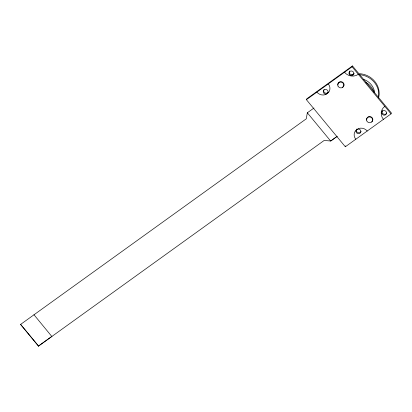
<?xml version="1.0" encoding="UTF-8"?>
<svg xmlns="http://www.w3.org/2000/svg" width="412" height="412" viewBox="0 0 412 412"><rect width="100%" height="100%" fill="white"/><g stroke="black" fill="none" stroke-linecap="round" stroke-linejoin="round"><path stroke-width="0.62" d="M20.6 324.419L38.507 346.08L20.6 324.419L306.245 118.836L307.362 112.708M33.969 314.737L51.835 336.486M306.399 99.683L306.77 98.813L352.471 65.92L391.4 113.012L391.029 113.882L345.328 146.775L306.399 99.683L352.1 66.79L352.471 65.92M345.328 146.775L345.699 145.905M328.065 92.396L327.082 93.107A2.487 2.302 23 0 1 324.074 89.466M313.99 108.001L307.326 112.795L330.682 141.053L337.351 136.254M38.543 345.992L51.876 336.398M38.507 346.08L324.167 140.456L330.702 141.007L336.769 136.614M352.1 66.79L391.029 113.882M337.943 84.872A3.111 2.874 23 0 1 340.219 81.705A3.111 2.874 23 0 1 343.876 83.76A3.111 2.874 23 0 1 342.238 87.282M363.642 79.382A15.795 14.605 23 0 1 374.632 92.669M359.12 74.66A19.9 18.401 23 0 1 378.376 97.953M351.992 74.701A19.9 18.401 23 0 1 353.81 74.186M359.527 73.697A19.9 18.401 23 0 1 378.783 96.995M365.882 82.364A16.918 15.641 23 0 1 373.988 92.17M358.332 74.325A9.95 9.198 23 0 1 344.483 72.275M383.412 119.367A9.95 9.198 23 0 1 384.803 106.347M316.874 92.149A7.462 6.901 23 0 0 325.619 94.559L328.575 92.432A7.462 6.901 23 0 0 328.297 83.924M355.798 139.241A7.462 6.901 23 0 1 355.52 130.733L358.481 128.606A7.462 6.901 23 0 1 367.226 131.016M354.078 73.372A2.487 2.302 23 0 1 350.612 74.412A2.487 2.302 23 0 1 349.783 70.962M357.389 129.188A2.487 2.302 23 0 1 360.85 131.32A2.487 2.302 23 0 1 357.734 133.565A2.487 2.302 23 0 1 356.401 129.893M386.775 112.929A2.487 2.302 23 0 1 383.315 113.975A2.487 2.302 23 0 1 382.48 110.519M361.072 131.433A2.487 2.302 23 0 1 357.606 132.473A2.487 2.302 23 0 1 356.771 129.023M326.711 93.977A2.487 2.302 23 0 1 323.245 91.845A2.487 2.302 23 0 1 326.366 89.6A2.487 2.302 23 0 1 327.695 93.266M366.747 119.717A3.111 2.874 23 0 1 370.872 116.751A3.111 2.874 23 0 1 371.727 121.767M337.989 86.046A3.111 2.874 23 0 0 343.289 86.829A3.111 2.874 23 0 0 341.1 82.122A3.111 2.874 23 0 0 337.989 86.046M349.165 74.134A2.487 2.302 23 0 0 353.403 74.768A2.487 2.302 23 0 0 351.652 70.998A2.487 2.302 23 0 0 349.165 74.134M381.862 113.697A2.487 2.302 23 0 0 386.106 114.325A2.487 2.302 23 0 0 384.355 110.555A2.487 2.302 23 0 0 381.862 113.697M366.793 120.891A3.111 2.874 23 0 0 372.093 121.679A3.111 2.874 23 0 0 369.904 116.972A3.111 2.874 23 0 0 366.793 120.891"/></g></svg>
